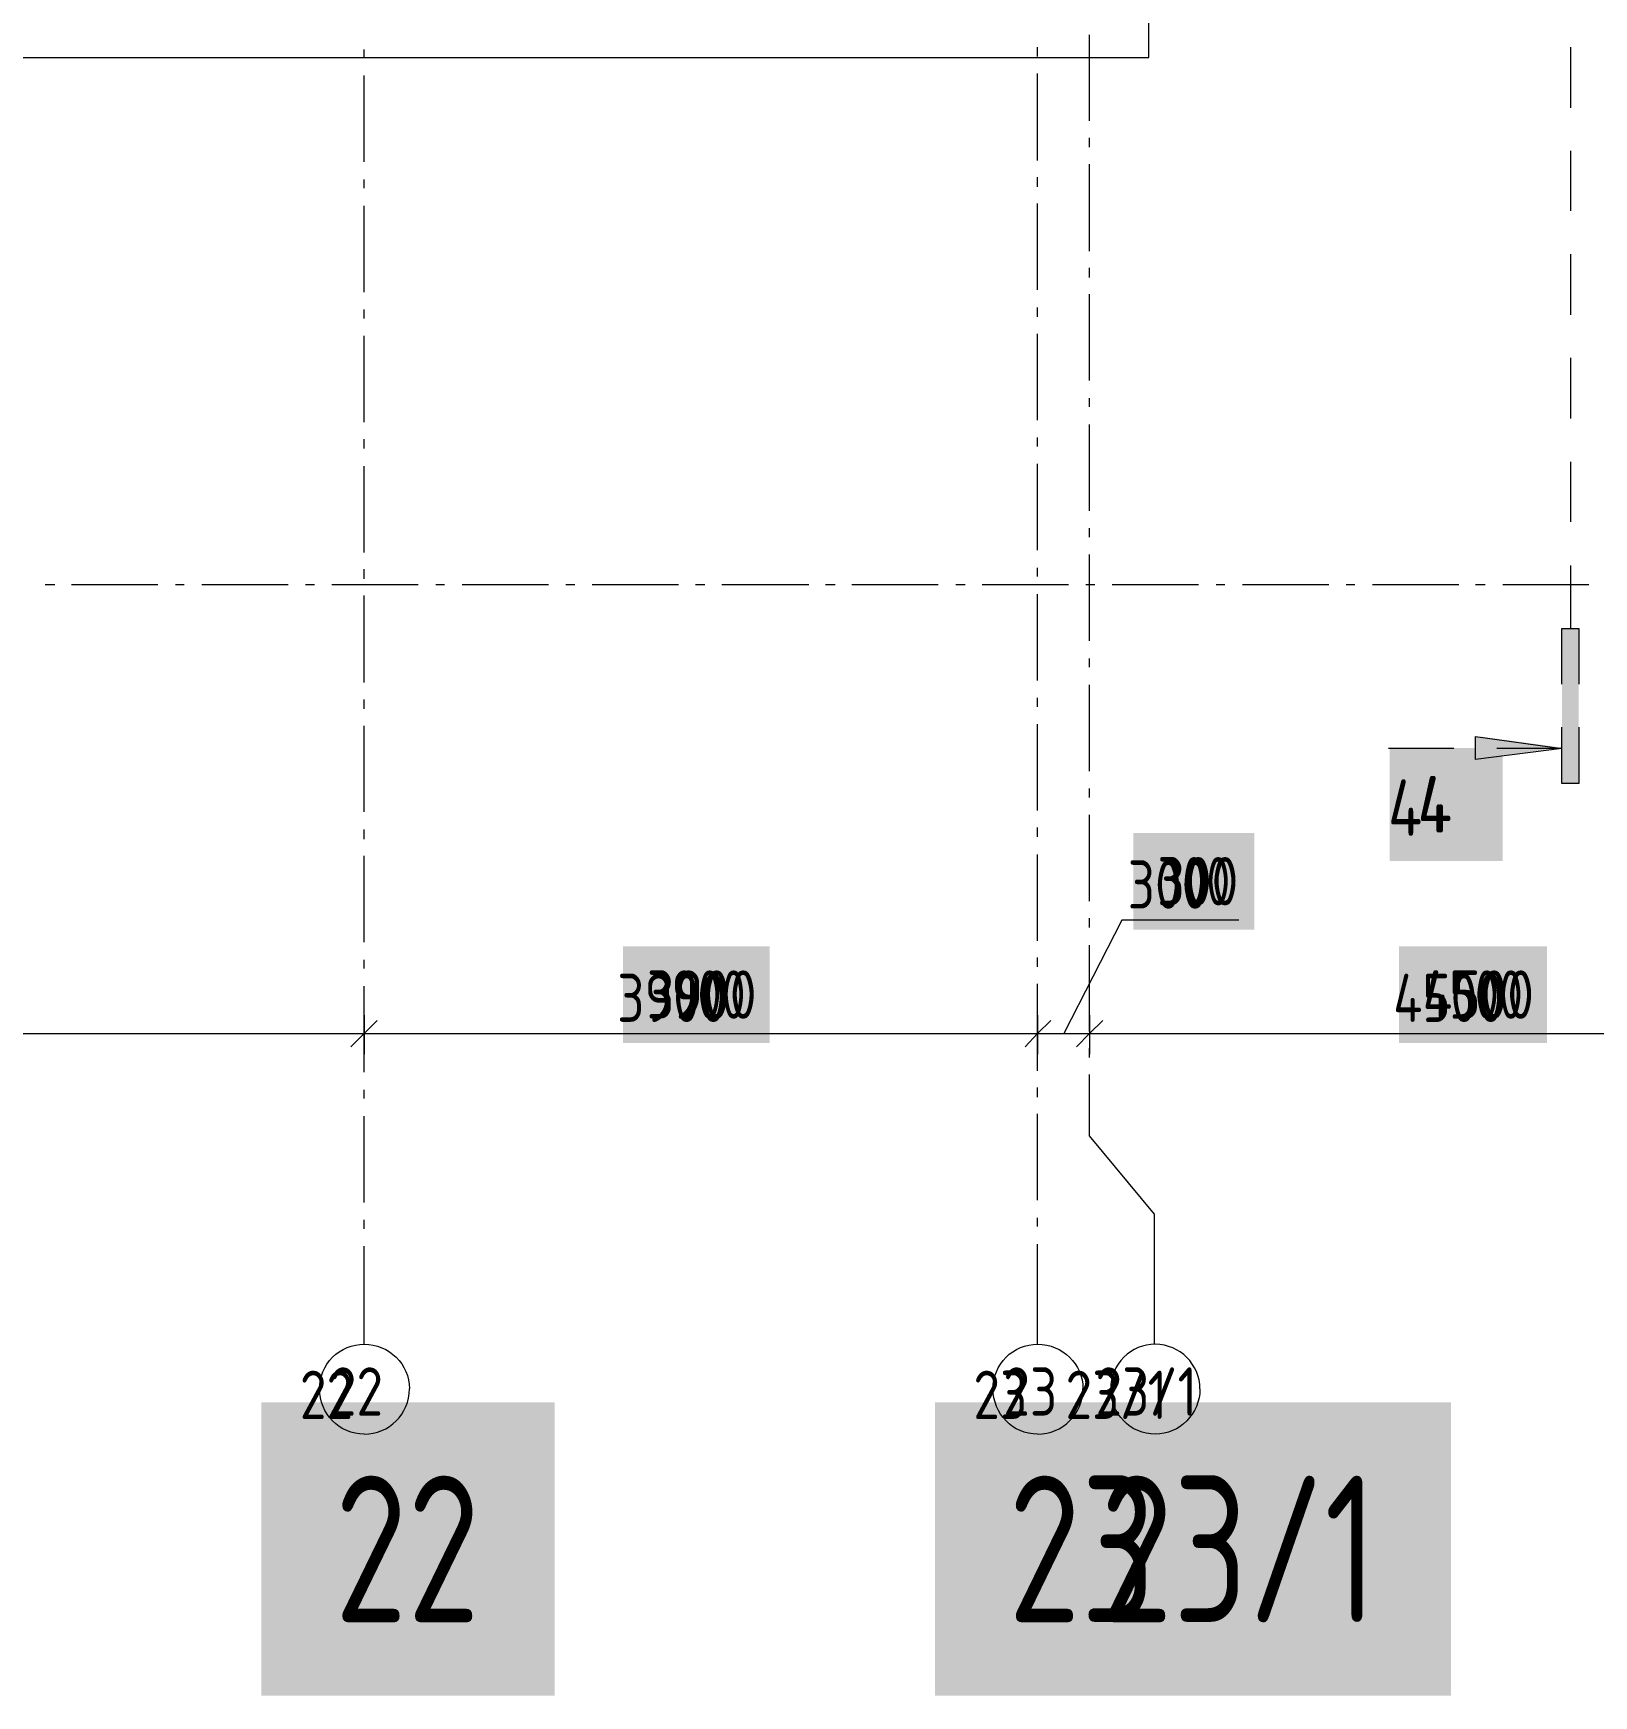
# Model space of a CAD drawing. Header units: millimetres. Extents: x -164500 to 426394, y -23753 to 102118.
# Drawn here: x -77419 to -68379, y -5874 to 3758 of the extents above; entities that cross this region are included whole.
import ezdxf

# ---------------------------------------------------------------- set-up
doc = ezdxf.new("R2010")
doc.units = ezdxf.units.MM
doc.layers.add('PDF _Геометрия', color=7, linetype='Continuous', true_color=0x1f1f1f)
doc.layers.add('PDF _Сплошная заливка', color=7, linetype='Continuous', true_color=0xffffff)
doc.layers.add('PDF _Текст', color=7, linetype='Continuous')
doc.styles.get("Standard").update_dxf_attribs({"font": 'ГОСТ тип А.ttf'})
doc.styles.add('СПДС', font='ГОСТ тип А.ttf', dxfattribs={"width": 0.9})
doc.linetypes.add('зигзаг', pattern='A,0.00254,-5.08,[131,ltypeshp.shx,S=5.08,R=0,X=-5.08,Y=0],-10.16,[131,ltypeshp.shx,S=5.08,R=180,X=5.08,Y=0],-5.08', length=20.32254)

msp = doc.modelspace()

# ---------------------------------------------------------------- hatches: boundary and pattern name
at = {"layer": 'PDF _Сплошная заливка', "linetype": 'зигзаг', "transparency": 33554559}
msp.add_hatch(color=7, dxfattribs=at).paths.add_polyline_path([(-68999.669, -321.773), (-69029.323, -317.537), (-69063.214, -317.537), (-69063.214, -444.627), (-68825.979, -414.972), (-68796.324, -410.736), (-68592.98, -385.318), (-68563.343, -381.084), (-68563.343, -381.079), (-68622.634, -372.609), (-68656.525, -368.373), (-68715.834, -359.9), (-68749.725, -355.664), (-68779.379, -351.427), (-68813.27, -347.191), (-68872.579, -338.718), (-68906.469, -334.482), (-68965.778, -326.009)])

# ---------------------------------------------------------------- linework, layer by layer
at = {"layer": 'PDF _Геометрия', "color": 7, "lineweight": 9}
for points in [[(-117649.836, 360.278), (-117649.836, -37.938), (-79963.326, -37.938), (-79963.326, 3618.026), (-70956.86, 3618.026), (-70956.86, 7617.135), (-71350.84, 7617.135)], [(-75502.456, 3613.79), (-75502.456, 3664.626)], [(-71600.784, 3622.263), (-71600.784, 3677.335)], [(-71300.003, 3249.465), (-71300.003, 3749.353)], [(-75502.456, 3012.229), (-75502.456, 3512.118)], [(-71600.784, 3020.702), (-71600.784, 3524.827)], [(-71300.003, 3096.956), (-71300.003, 3152.029)], [(-71300.003, 2495.395), (-71300.003, 2999.52)], [(-75502.456, 2859.721), (-75502.456, 2910.557)], [(-71600.784, 2868.194), (-71600.784, 2923.266)], [(-75502.456, 2258.16), (-75502.456, 2758.049)], [(-71600.784, 2270.869), (-71600.784, 2770.758)], [(-71300.003, 2342.887), (-71300.003, 2397.96)], [(-71300.003, 1745.563), (-71300.003, 2245.451)], [(-75502.456, 2105.652), (-75502.456, 2156.488)], [(-71600.784, 2114.125), (-71600.784, 2169.197)], [(-75502.456, 1504.091), (-75502.456, 2003.98)], [(-71600.784, 1516.8), (-71600.784, 2016.689)], [(-71300.003, 1593.054), (-71300.003, 1643.89)], [(-71300.003, 991.494), (-71300.003, 1491.382)], [(-75502.456, 1351.583), (-75502.456, 1406.655)], [(-71600.784, 1364.292), (-71600.784, 1415.128)], [(-71600.784, 762.731), (-71600.784, 1262.62)], [(-75502.456, 750.022), (-75502.456, 1249.911)], [(-71300.003, 838.985), (-71300.003, 889.821)], [(-71300.003, 237.424), (-71300.003, 737.313)], [(-75502.456, 597.514), (-75502.456, 652.586)], [(-71600.784, 610.223), (-71600.784, 661.059)], [(-77349.502, 563.623), (-77294.429, 563.623)], [(-77196.993, 563.623), (-76697.105, 563.623)], [(-76595.433, 563.623), (-76544.597, 563.623)], [(-76442.924, 563.623), (-75943.036, 563.623)], [(-75841.364, 563.623), (-75790.527, 563.623)], [(-75688.855, 563.623), (-75188.967, 563.623)], [(-75502.456, -4.047), (-75502.456, 500.078)], [(-75087.294, 563.623), (-75036.458, 563.623)], [(-74934.786, 563.623), (-74434.898, 563.623)], [(-74333.225, 563.623), (-74282.389, 563.623)], [(-74180.717, 563.623), (-73680.828, 563.623)], [(-73583.392, 563.623), (-73528.32, 563.623)], [(-73430.884, 563.623), (-72926.759, 563.623)], [(-72829.323, 563.623), (-72774.251, 563.623)], [(-72676.815, 563.623), (-72176.926, 563.623)], [(-72075.254, 563.623), (-72020.182, 563.623)], [(-71922.746, 563.623), (-71422.857, 563.623)], [(-71600.784, 8.662), (-71600.784, 508.55)], [(-71321.185, 563.623), (-71270.349, 563.623)], [(-71168.677, 563.623), (-70668.788, 563.623)], [(-70567.116, 563.623), (-70516.28, 563.623)], [(-70414.608, 563.623), (-69914.719, 563.623)], [(-69813.047, 563.623), (-69762.211, 563.623)], [(-69660.539, 563.623), (-69160.65, 563.623)], [(-69063.214, 563.623), (-69008.142, 563.623)], [(-68906.469, 563.623), (-68406.581, 563.623)], [(-68563.326, -12.52), (-68563.326, 309.442), (-68465.89, 309.442), (-68465.89, -12.52)], [(-71300.003, 84.916), (-71300.003, 135.752)], [(-71600.784, -143.846), (-71600.784, -93.01)], [(-71300.003, -516.645), (-71300.003, -16.756)], [(-75502.456, -156.555), (-75502.456, -101.483)], [(-75502.456, -753.88), (-75502.456, -253.991)], [(-71600.784, -745.407), (-71600.784, -245.519)], [(-68465.89, -262.464), (-68465.89, -588.662), (-68563.326, -588.662), (-68563.326, -262.464)], [(-69190.304, -385.318), (-69567.339, -385.318)], [(-68563.326, -385.318), (-68940.36, -385.318)], [(-71300.003, -669.153), (-71300.003, -618.317)], [(-75502.456, -910.625), (-75502.456, -855.552)], [(-71600.784, -897.916), (-71600.784, -842.843)], [(-71300.003, -1270.714), (-71300.003, -770.825)], [(-75502.456, -1507.949), (-75502.456, -1008.06)], [(-71600.784, -1499.476), (-71600.784, -999.588)], [(-70435.789, -1380.859), (-71113.604, -1380.859), (-71448.275, -2037.492)], [(-71300.003, -1423.222), (-71300.003, -1368.15)], [(-71300.003, -2024.783), (-71300.003, -1524.894)], [(-75502.456, -1660.457), (-75502.456, -1609.621)], [(-71600.784, -1651.985), (-71600.784, -1596.912)], [(-75502.456, -2262.018), (-75502.456, -1762.13)], [(-71600.784, -2253.545), (-71600.784, -1749.421)], [(-75502.456, -1931.583), (-75502.456, -2037.492), (-75502.456, -2156.11)], [(-71600.784, -1931.583), (-71600.784, -2037.492), (-71600.784, -2156.11)], [(-71300.003, -1931.583), (-71300.003, -2037.492), (-71300.003, -2156.11)], [(-95015.054, -2037.492), (-90511.821, -2037.492), (-89711.152, -2037.492), (-85610.371, -2037.492), (-84208.142, -2037.492), (-82407.696, -2037.492), (-80607.25, -2037.492), (-75502.456, -2037.492), (-71600.784, -2037.492), (-71300.003, -2037.492), (-66796.77, -2037.492), (-63293.314, -2037.492), (-61492.869, -2037.492), (-57540.36, -2037.492), (-55439.134, -2037.492), (-50334.34, -2037.492), (-48932.11, -2037.492), (-45432.891, -2037.492), (-40175.589, -2037.492), (-34922.523, -2037.492), (-30999.669, -2037.492)], [(-71300.003, -2177.291), (-71300.003, -2122.219)], [(-70922.969, -3837.938), (-70922.969, -3083.869), (-71300.003, -2630.58), (-71300.003, -2274.727)], [(-75502.456, -2414.526), (-75502.456, -2363.69)], [(-71600.784, -2406.054), (-71600.784, -2350.981)], [(-71600.784, -3003.378), (-71600.784, -2503.49)], [(-75502.456, -3016.087), (-75502.456, -2516.199)], [(-75502.456, -3168.596), (-75502.456, -3117.759)], [(-71600.784, -3155.887), (-71600.784, -3105.05)]]:
    msp.add_lwpolyline(points, dxfattribs=at)
at = {"layer": 'PDF _Геометрия', "color": 8, "lineweight": 9, "true_color": 0x808080}
for points in [[(-68512.489, 3325.719), (-68512.489, 3677.335)], [(-68512.489, 2728.394), (-68512.489, 3075.775)], [(-68512.489, 2126.834), (-68512.489, 2478.45)], [(-68512.489, 1525.273), (-68512.489, 1876.889)], [(-68512.489, 927.948), (-68512.489, 1275.329)], [(-68512.489, 309.442), (-68512.489, 673.768)]]:
    msp.add_lwpolyline(points, dxfattribs=at)
at = {"layer": 'PDF _Геометрия', "color": 7, "lineweight": 9}
msp.add_lwpolyline([(-69063.214, -317.537), (-68563.326, -385.318), (-69063.214, -448.863)], close=True, dxfattribs=at)
at = {"layer": 'PDF _Геометрия', "color": 7, "lineweight": 18}
for points in [[(-75426.202, -1961.238), (-75502.456, -2037.492), (-75578.71, -2113.746)], [(-71524.53, -1961.238), (-71600.784, -2037.492), (-71672.802, -2113.746)], [(-71223.749, -1961.238), (-71300.003, -2037.492), (-71376.258, -2113.746)]]:
    msp.add_lwpolyline(points, dxfattribs=at)
at = {"layer": 'PDF _Геометрия', "color": 7, "lineweight": 9}
for points in [[(-75760.873, -4096.355, -0.41803279), (-75502.456, -3837.938), (-75502.456, -3270.268)], [(-71859.201, -4096.355, -0.41803279), (-71600.784, -3837.938), (-71600.784, -3257.559)], [(-70660.316, -4096.355, 0.41189855), (-70918.733, -3837.938, 0.41803279), (-71177.149, -4096.355)]]:
    msp.add_lwpolyline(points, format="xyb", dxfattribs=at)
at = {"layer": 'PDF _Геометрия', "color": 7, "linetype": 'зигзаг', "lineweight": 9}
for centre in [(-75503.775, -4095.036), (-71602.102, -4095.036)]:
    msp.add_arc(centre, 263.975, 270.2862173, 359.7137827, dxfattribs=at)
for points in [[(-75502.456, -3837.938), (-75358.42, -3837.938), (-75239.803, -3952.319), (-75239.803, -4096.355)], [(-71600.784, -3837.938), (-71456.748, -3837.938), (-71338.131, -3952.319), (-71338.131, -4096.355)], [(-75502.456, -4359.008), (-75646.492, -4359.008), (-75760.873, -4240.39), (-75760.873, -4096.355)], [(-71600.784, -4359.008), (-71744.819, -4359.008), (-71859.201, -4240.39), (-71859.201, -4096.355)], [(-70918.733, -4359.008), (-71062.768, -4359.008), (-71177.149, -4240.39), (-71177.149, -4096.355)], [(-70660.316, -4096.355), (-70660.316, -4240.39), (-70778.933, -4359.008), (-70918.733, -4359.008)]]:
    msp.add_open_spline(points, degree=3, dxfattribs=at)
at = {"layer": 'PDF _Сплошная заливка', "color": 7, "linetype": 'зигзаг', "lineweight": 9, "transparency": 33554559}
msp.add_solid([(-68563.326, 309.442), (-68563.326, -588.662), (-68465.906, 309.442), (-68465.906, -588.662)], dxfattribs=at)

# ---------------------------------------------------------------- texts
at = {"linetype": 'зигзаг', "attachment_point": 4, "style": 'СПДС', "bg_fill": 1, "box_fill_scale": 1.5, "bg_fill_color": 7, "bg_fill_true_color": 16777215, "bg_fill_transparency": 0}
for s, insert, char_height in [('4', (-69397.713, -709.853), 327.471), ('300', (-70905.868, -1154.936), 279.8266), ('3900', (-73863.017, -1811.595), 279.8266), ('4500', (-69368.011, -1811.595), 279.8266), ('22', (-75673.129, -5024.151), 850), ('23', (-71771.298, -5024.151), 850), ('23/1', (-71237.493, -5024.151), 850)]:
    msp.add_mtext(s, dxfattribs=dict(at, insert=insert, char_height=char_height))
at = {"layer": 'PDF _Текст', "linetype": 'зигзаг', "attachment_point": 4}
for s, insert, char_height in [('4', (-69571.154, -729.005), 327.471), ('4', (-69397.713, -709.853), 327.471), ('300', (-71079.31, -1174.088), 279.8266), ('300', (-70905.868, -1154.936), 279.8266), ('3900', (-74036.459, -1830.747), 279.8266), ('3900', (-73863.017, -1811.595), 279.8266), ('4500', (-69541.453, -1830.747), 279.8266), ('4500', (-69368.011, -1811.595), 279.8266), ('22', (-75875.092, -4130.873), 280.5015), ('22', (-75701.65, -4111.721), 280.5015), ('23', (-71973.26, -4130.873), 280.5015), ('23', (-71799.819, -4111.721), 280.5015), ('23/1', (-71439.455, -4130.873), 280.5015), ('23/1', (-71266.014, -4111.721), 280.5015)]:
    msp.add_mtext(s, dxfattribs=dict(at, insert=insert, char_height=char_height))

doc.saveas('drawing.dxf')
